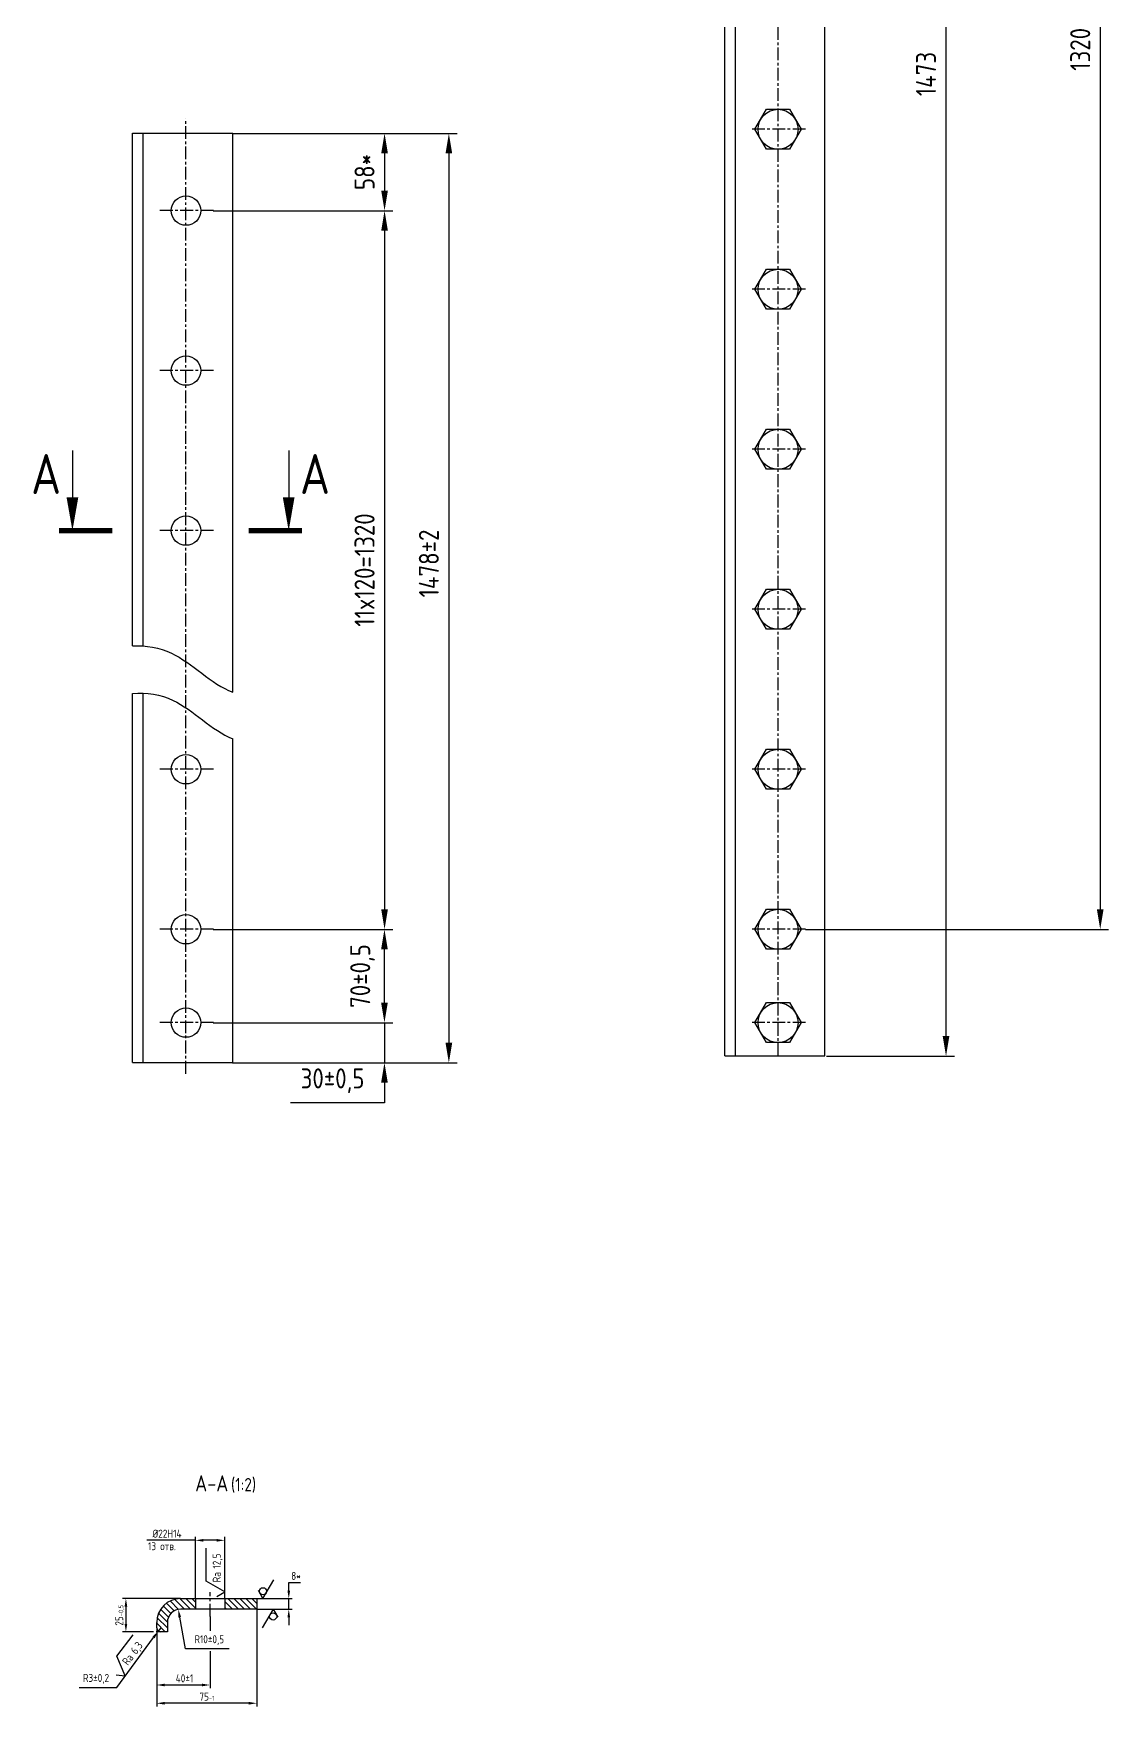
# Model space of a CAD drawing. Header units: millimetres. Extents: x 2257 to 4671, y 1468 to 4780.
# Drawn here: x 3865 to 4671, y 1861 to 3116 of the extents above; entities that cross this region are included whole.
import ezdxf
from ezdxf.enums import TextEntityAlignment as Align

# ---------------------------------------------------------------- set-up
doc = ezdxf.new("R2010")
doc.units = ezdxf.units.MM
doc.header["$LTSCALE"] = 0.3
doc.linetypes.add('CENTER', pattern=[50.8, 31.75, -6.35, 6.35, -6.35])
doc.layers.add('AM_5', color=3, linetype='Continuous', lineweight=25)
for name, color, linetype in [('Bord', 1, 'Continuous'), ('Cen', 5, 'CENTER'), ('Cont', 6, 'Continuous'), ('Dim', 7, 'Continuous'), ('Hatch', 2, 'Continuous'), ('Text', 3, 'Continuous'), ('Textb', 6, 'Continuous')]:
    doc.layers.add(name, color=color, linetype=linetype)
doc.styles.add('Style1', font='romans.shx', dxfattribs={"width": 0.8})
doc.dimstyles.new('Lin$0', dxfattribs={"dimtxt": 3, "dimasz": 3, "dimexe": 1.25, "dimexo": 0, "dimgap": 1, "dimtad": 1, "dimtoh": 1, "dimdec": 5, "dimlfac": -1, "dimtxsty": 'Style1', "dimcen": 2.5, "dimclrt": 3, "dimaunit": 1, "dimadec": 0, "dimazin": 0, "dimtfac": 1, "dimtdec": 5, "dimtmove": 0, "dimatfit": 3, "dimldrblk": 'NONE', "dimfxl": 1, "dimarcsym": 0})
doc.dimstyles.new('Lin_5$0', dxfattribs={"dimscale": 5, "dimtxt": 3, "dimasz": 3, "dimexe": 1.25, "dimexo": 0, "dimgap": 1.5, "dimtad": 1, "dimtoh": 1, "dimtxsty": 'Style1', "dimcen": 2.5, "dimclrt": 3, "dimadec": 0, "dimazin": 0, "dimtfac": 1, "dimtmove": 0, "dimatfit": 3, "dimldrblk": 'DOT', "dimfxl": 1, "dimarcsym": 0})
doc.dimstyles.new('Lin_5$4', dxfattribs={"dimscale": 5, "dimtxt": 3, "dimasz": 3, "dimexe": 1.25, "dimexo": 0, "dimgap": 1.5, "dimtad": 1, "dimtoh": 1, "dimtxsty": 'Style1', "dimcen": 2.5, "dimclrt": 3, "dimadec": 0, "dimazin": 0, "dimtfac": 1, "dimtmove": 0, "dimatfit": 3, "dimldrblk": 'DOT', "dimfxl": 1, "dimarcsym": 0})

# ---------------------------------------------------------------- blocks, each defined once
blk = doc.blocks.new('*D65')
at = {"layer": 'Defpoints', "color": 0, "transparency": 16777216}
for p in [(4032.5, 1942.3), (4032.5, 1934.3), (4056.5, 1942.3)]:
    blk.add_point(p, dxfattribs=at)
at = {"layer": 'Dim', "color": 0, "lineweight": -2, "transparency": 16777216}
for p, q in [((4056.5, 1948.3), (4056.5, 1954.3)), ((4056.5, 1954.3), (4065.3, 1954.3)), ((4032.5, 1942.3), (4059, 1942.3)), ((4032.5, 1934.3), (4059, 1934.3)), ((4056.5, 1934.3), (4056.5, 1942.3)), ((4056.5, 1928.3), (4056.5, 1922.3))]:
    blk.add_line(p, q, dxfattribs=at)
at = {"layer": 'Dim', "color": 0, "transparency": 16777216}
for points in [[(4055.5, 1948.3), (4057.5, 1948.3), (4056.5, 1942.3)], [(4055.5, 1928.3), (4057.5, 1928.3), (4056.5, 1934.3)]]:
    blk.add_solid(points, dxfattribs=at)
at = {"layer": 'Dim', "color": 3, "transparency": 16777216, "insert": (4061.9, 1959.3), "char_height": 6, "attachment_point": 5, "style": 'Style1'}
blk.add_mtext('8*', dxfattribs=at)
blk = doc.blocks.new('_None')
blk = doc.blocks.new('sherISO_09')
at = {"layer": 'Text'}
for q in [(4.04, 7), (-1.73, 3)]:
    blk.add_line((0, 0), q, dxfattribs=at)
blk.add_circle((0, 2.71), 1.35, dxfattribs=at)
blk = doc.blocks.new('*D66')
at = {"layer": 'Defpoints', "color": 0, "transparency": 16777216}
for p in [(3986.5, 1986), (3986.5, 1942.3), (4008.5, 1942.3)]:
    blk.add_point(p, dxfattribs=at)
at = {"layer": 'Dim', "color": 0, "lineweight": -2, "transparency": 16777216}
for p, q in [((3986.5, 1986), (3950, 1986)), ((3986.5, 1942.3), (3986.5, 1988.5)), ((4002.5, 1986), (3992.5, 1986)), ((4008.5, 1942.3), (4008.5, 1988.5))]:
    blk.add_line(p, q, dxfattribs=at)
at = {"layer": 'Dim', "color": 0, "transparency": 16777216}
for points in [[(3992.5, 1987), (3992.5, 1985), (3986.5, 1986)], [(4002.5, 1987), (4002.5, 1985), (4008.5, 1986)]]:
    blk.add_solid(points, dxfattribs=at)
at = {"layer": 'Dim', "color": 3, "transparency": 16777216, "insert": (3965.2, 1991), "char_height": 6, "attachment_point": 5, "style": 'Style1'}
blk.add_mtext('%%C22H14', dxfattribs=at)
blk = doc.blocks.new('*D67')
at = {"layer": 'Defpoints', "color": 0, "transparency": 16777216}
for p in [(3957.5, 1920.3), (3997.5, 1901.9), (3997.5, 1877.5)]:
    blk.add_point(p, dxfattribs=at)
at = {"layer": 'Dim', "color": 0, "lineweight": -2, "transparency": 16777216}
for p, q in [((3957.5, 1920.3), (3957.5, 1875)), ((3997.5, 1901.9), (3997.5, 1875)), ((3963.5, 1877.5), (3991.5, 1877.5))]:
    blk.add_line(p, q, dxfattribs=at)
at = {"layer": 'Dim', "color": 0, "transparency": 16777216}
for points in [[(3963.5, 1878.5), (3963.5, 1876.5), (3957.5, 1877.5)], [(3991.5, 1878.5), (3991.5, 1876.5), (3997.5, 1877.5)]]:
    blk.add_solid(points, dxfattribs=at)
at = {"layer": 'Dim', "color": 3, "transparency": 16777216, "insert": (3978.3, 1882.5), "char_height": 6, "attachment_point": 5, "style": 'Style1'}
blk.add_mtext('40±1', dxfattribs=at)
blk = doc.blocks.new('*D68')
at = {"layer": 'Defpoints', "color": 0, "transparency": 16777216}
for p in [(4032.5, 1934.3), (3957.5, 1920.3), (3957.5, 1863.8)]:
    blk.add_point(p, dxfattribs=at)
at = {"layer": 'Dim', "color": 0, "lineweight": -2, "transparency": 16777216}
for p, q in [((4032.5, 1934.3), (4032.5, 1861.3)), ((3957.5, 1920.3), (3957.5, 1861.3)), ((4026.5, 1863.8), (3963.5, 1863.8))]:
    blk.add_line(p, q, dxfattribs=at)
at = {"layer": 'Dim', "color": 0, "transparency": 16777216}
for points in [[(3963.5, 1864.8), (3963.5, 1862.8), (3957.5, 1863.8)], [(4026.5, 1864.8), (4026.5, 1862.8), (4032.5, 1863.8)]]:
    blk.add_solid(points, dxfattribs=at)
at = {"layer": 'Dim', "color": 3, "transparency": 16777216, "insert": (3995.1, 1868.8), "char_height": 6, "attachment_point": 5, "style": 'Style1'}
blk.add_mtext('75{\\H0.58333x;\\S^ -1;}', dxfattribs=at)
blk = doc.blocks.new('sherISO_03')
at = {"layer": 'Text'}
blk.add_line((4.04, 7), (14.12, 7), dxfattribs=at)
blk.add_lwpolyline([(-1.73, 3), (0, 0), (4.04, 7)], dxfattribs=at)
at = {"layer": 'Text', "style": 'Style1', "width": 0.8}
blk.add_text('Ra', height=3, dxfattribs=at).set_placement((3.58, 1.5))
blk.add_attdef('6,3', (8.73, 1.5), '', height=3, dxfattribs=at)
blk = doc.blocks.new('*D69')
at = {"layer": 'Defpoints', "color": 0, "transparency": 16777216}
for p in [(3975, 1942.3), (3934.4, 1917.3), (3953.5, 1917.3)]:
    blk.add_point(p, dxfattribs=at)
at = {"layer": 'Dim', "color": 0, "lineweight": -2, "transparency": 16777216}
for p, q in [((3975, 1942.3), (3931.9, 1942.3)), ((3934.4, 1936.3), (3934.4, 1923.3)), ((3953.5, 1917.3), (3931.9, 1917.3))]:
    blk.add_line(p, q, dxfattribs=at)
at = {"layer": 'Dim', "color": 0, "transparency": 16777216}
for points in [[(3933.4, 1936.3), (3935.4, 1936.3), (3934.4, 1942.3)], [(3933.4, 1923.3), (3935.4, 1923.3), (3934.4, 1917.3)]]:
    blk.add_solid(points, dxfattribs=at)
at = {"layer": 'Dim', "color": 3, "transparency": 16777216, "insert": (3929.4, 1929.8), "char_height": 6, "attachment_point": 5, "rotation": 90, "style": 'Style1'}
blk.add_mtext('25{\\H0.58333x;\\S^ -0,5;}', dxfattribs=at)
blk = doc.blocks.new('ZNAK02')
at = {"layer": 'Textb', "style": 'Style1', "width": 0.8}
blk.add_attdef('А-А', text='', height=6, dxfattribs=at).set_placement((13.92, -0.06), align=Align.RIGHT)
blk.add_attdef('SC(1)', (14.94, -0.06), '', height=5, dxfattribs=at)
blk = doc.blocks.new('sherISO_01')
at = {"layer": 'Text'}
blk.add_line((4.04, 7), (16.36, 7), dxfattribs=at)
blk.add_lwpolyline([(-1.73, 3), (0, 0), (4.04, 7)], dxfattribs=at)
at = {"layer": 'Text', "style": 'Style1', "width": 0.8}
blk.add_text('Ra', height=3, dxfattribs=at).set_placement((3.58, 1.5))
blk.add_attdef('12,5', (8.73, 1.5), '', height=3, dxfattribs=at)
blk = doc.blocks.new('*D70')
at = {"layer": 'Defpoints', "color": 0, "transparency": 16777216}
for p in [(4014.4, 3041.2), (3999.9, 2983.2), (4128.3, 2983.2)]:
    blk.add_point(p, dxfattribs=at)
at = {"layer": 'Dim', "color": 0, "lineweight": -2, "transparency": 16777216}
for p, q in [((4014.4, 3041.2), (4134.5, 3041.2)), ((4128.3, 3026.2), (4128.3, 2998.2)), ((3999.9, 2983.2), (4134.5, 2983.2))]:
    blk.add_line(p, q, dxfattribs=at)
at = {"layer": 'Dim', "color": 0, "transparency": 16777216}
for points in [[(4125.8, 3026.2), (4130.8, 3026.2), (4128.3, 3041.2)], [(4125.8, 2998.2), (4130.8, 2998.2), (4128.3, 2983.2)]]:
    blk.add_solid(points, dxfattribs=at)
at = {"layer": 'Dim', "color": 3, "transparency": 16777216, "insert": (4113.3, 3012.2), "char_height": 15, "attachment_point": 5, "rotation": 90, "style": 'Style1'}
blk.add_mtext('58*', dxfattribs=at)
blk = doc.blocks.new('_Dot')
at = {"color": 0, "linetype": 'ByBlock', "lineweight": -2}
blk.add_line((-0.5, 0), (-1, 0), dxfattribs=at)
at = {"color": 0, "linetype": 'ByBlock', "const_width": 0.5}
blk.add_lwpolyline([(-0.25, 0, 1), (0.25, 0, 1)], format="xyb", close=True, dxfattribs=at)
blk = doc.blocks.new('*D71')
at = {"layer": 'Defpoints', "color": 0, "transparency": 16777216}
for p in [(3999.9, 2983.2), (3999.9, 2444.2), (4128.3, 2444.2)]:
    blk.add_point(p, dxfattribs=at)
at = {"layer": 'Dim', "color": 0, "lineweight": -2, "transparency": 16777216}
for p, q in [((3999.9, 2983.2), (4134.5, 2983.2)), ((4128.3, 2968.2), (4128.3, 2459.2)), ((3999.9, 2444.2), (4134.5, 2444.2))]:
    blk.add_line(p, q, dxfattribs=at)
at = {"layer": 'Dim', "color": 0, "transparency": 16777216}
for points in [[(4125.8, 2968.2), (4130.8, 2968.2), (4128.3, 2983.2)], [(4125.8, 2459.2), (4130.8, 2459.2), (4128.3, 2444.2)]]:
    blk.add_solid(points, dxfattribs=at)
at = {"layer": 'Dim', "color": 3, "transparency": 16777216, "insert": (4113.3, 2713.7), "char_height": 15, "attachment_point": 5, "rotation": 90, "style": 'Style1'}
blk.add_mtext('11x120=1320', dxfattribs=at)
blk = doc.blocks.new('*D72')
at = {"layer": 'Defpoints', "color": 0, "transparency": 16777216}
for p in [(3999.9, 2444.2), (4128.2, 2444.2), (3999.9, 2374.2)]:
    blk.add_point(p, dxfattribs=at)
at = {"layer": 'Dim', "color": 0, "lineweight": -2, "transparency": 16777216}
for p, q in [((3999.9, 2444.2), (4134.4, 2444.2)), ((4128.2, 2389.2), (4128.2, 2429.2)), ((3999.9, 2374.2), (4134.4, 2374.2))]:
    blk.add_line(p, q, dxfattribs=at)
at = {"layer": 'Dim', "color": 0, "transparency": 16777216}
for points in [[(4125.7, 2429.2), (4130.7, 2429.2), (4128.2, 2444.2)], [(4125.7, 2389.2), (4130.7, 2389.2), (4128.2, 2374.2)]]:
    blk.add_solid(points, dxfattribs=at)
at = {"layer": 'Dim', "color": 3, "transparency": 16777216, "insert": (4111.8, 2409.2), "char_height": 15, "attachment_point": 5, "rotation": 90, "style": 'Style1'}
blk.add_mtext('70±0,5', dxfattribs=at)
blk = doc.blocks.new('*D73')
at = {"layer": 'Defpoints', "color": 0, "transparency": 16777216}
for p in [(4014.4, 3041.2), (4014.4, 2344.2), (4176.5, 2344.2)]:
    blk.add_point(p, dxfattribs=at)
at = {"layer": 'Dim', "color": 0, "lineweight": -2, "transparency": 16777216}
for p, q in [((4014.4, 3041.2), (4182.8, 3041.2)), ((4176.5, 3026.2), (4176.5, 2359.2)), ((4014.4, 2344.2), (4182.8, 2344.2))]:
    blk.add_line(p, q, dxfattribs=at)
at = {"layer": 'Dim', "color": 0, "transparency": 16777216}
for points in [[(4174, 3026.2), (4179, 3026.2), (4176.5, 3041.2)], [(4174, 2359.2), (4179, 2359.2), (4176.5, 2344.2)]]:
    blk.add_solid(points, dxfattribs=at)
at = {"layer": 'Dim', "color": 3, "transparency": 16777216, "insert": (4161.5, 2718.6), "char_height": 15, "attachment_point": 5, "rotation": 90, "style": 'Style1'}
blk.add_mtext('1478±2', dxfattribs=at)
blk = doc.blocks.new('razrez05')
at = {"layer": 'Text', "const_width": 0.8}
blk.add_lwpolyline([(-2, 0), (6, 0)], dxfattribs=at)
at = {"layer": 'Text'}
blk.add_lwpolyline([(0, 0, 0, 1.76, 0), (0, -5, 1.76, 1.76, 0)], format="xyseb", dxfattribs=at)
blk.add_lwpolyline([(0, -12), (0, -5)], dxfattribs=at)
at = {"layer": 'Textb', "style": 'Style1', "width": 0.8}
blk.add_attdef('А', text='', height=6, dxfattribs=at).set_placement((-1.7, -11.5, 39), align=Align.RIGHT)
blk = doc.blocks.new('razrez06')
at = {"layer": 'Text', "const_width": 0.8}
blk.add_lwpolyline([(2, 0), (-6, 0)], dxfattribs=at)
at = {"layer": 'Text'}
blk.add_lwpolyline([(0, 0, 0, 1.76, 0), (0, -5, 1.76, 1.76, 0)], format="xyseb", dxfattribs=at)
blk.add_lwpolyline([(0, -12), (0, -5)], dxfattribs=at)
at = {"layer": 'Textb', "style": 'Style1', "width": 0.8}
blk.add_attdef('А', (1.7, -11.5), '', height=6, dxfattribs=at)
blk = doc.blocks.new('*D74')
at = {"layer": 'Defpoints', "color": 0, "transparency": 16777216}
for p in [(3960.5, 1920.3), (3958.7, 1917.9)]:
    blk.add_point(p, dxfattribs=at)
at = {"layer": 'Dim', "color": 0, "lineweight": -2, "transparency": 16777216}
for p, q in [((3960.5, 1920.3), (3958.7, 1917.9)), ((3927.5, 1875.6), (3955.1, 1913.1)), ((3899.4, 1875.6), (3927.5, 1875.6))]:
    blk.add_line(p, q, dxfattribs=at)
at = {"layer": 'Dim', "color": 0, "transparency": 16777216}
blk.add_solid([(3954.3, 1913.7), (3956, 1912.5), (3958.7, 1917.9)], dxfattribs=at)
at = {"layer": 'Dim', "color": 3, "transparency": 16777216, "insert": (3912, 1882.1), "char_height": 6, "attachment_point": 5, "style": 'Style1'}
blk.add_mtext('R3±0,2', dxfattribs=at)
blk = doc.blocks.new('*D75')
at = {"layer": 'Defpoints', "color": 0, "transparency": 16777216}
for p in [(3973.7, 1934.2), (3975.5, 1924.3)]:
    blk.add_point(p, dxfattribs=at)
at = {"layer": 'Dim', "color": 0, "lineweight": -2, "transparency": 16777216}
for p, q in [((3979, 1904.5), (3974.8, 1928.3)), ((4011.8, 1904.5), (3979, 1904.5))]:
    blk.add_line(p, q, dxfattribs=at)
at = {"layer": 'Dim', "color": 0, "transparency": 16777216}
blk.add_solid([(3975.8, 1928.5), (3973.8, 1928.1), (3973.7, 1934.2)], dxfattribs=at)
at = {"layer": 'Dim', "color": 3, "transparency": 16777216, "insert": (3996.9, 1911.1), "char_height": 6, "attachment_point": 5, "style": 'Style1'}
blk.add_mtext('R10±0,5', dxfattribs=at)
blk = doc.blocks.new('*D77')
at = {"layer": 'Defpoints', "color": 0, "transparency": 16777216}
for p in [(3999.9, 2374.2), (4128.2, 2374.2), (4014.4, 2344.2)]:
    blk.add_point(p, dxfattribs=at)
at = {"layer": 'Dim', "color": 0, "lineweight": -2, "transparency": 16777216}
for p, q in [((4128.2, 2389.2), (4128.2, 2404.2)), ((3999.9, 2374.2), (4134.4, 2374.2)), ((4128.2, 2374.2), (4128.2, 2344.2)), ((4014.4, 2344.2), (4134.4, 2344.2)), ((4128.2, 2329.2), (4128.2, 2314.2)), ((4128.2, 2314.2), (4057.8, 2314.2))]:
    blk.add_line(p, q, dxfattribs=at)
at = {"layer": 'Dim', "color": 0, "transparency": 16777216}
for points in [[(4125.7, 2389.2), (4130.7, 2389.2), (4128.2, 2374.2)], [(4125.7, 2329.2), (4130.7, 2329.2), (4128.2, 2344.2)]]:
    blk.add_solid(points, dxfattribs=at)
at = {"layer": 'Dim', "color": 3, "transparency": 16777216, "insert": (4089.3, 2330.7), "char_height": 15, "attachment_point": 5, "style": 'Style1'}
blk.add_mtext('30±0,5', dxfattribs=at)
blk = doc.blocks.new('*D78')
at = {"layer": 'AM_5', "color": 0, "linetype": 'ByBlock', "lineweight": -2, "transparency": 16777216}
for p, q in [((4459.6, 3822.2), (4555.5, 3822.2)), ((4549.2, 2364.2), (4549.2, 3807.2)), ((4459.6, 2349.2), (4555.5, 2349.2))]:
    blk.add_line(p, q, dxfattribs=at)
at = {"layer": 'AM_5', "color": 0, "transparency": 16777216}
for points in [[(4546.7, 3807.2), (4551.7, 3807.2), (4549.2, 3822.2)], [(4546.7, 2364.2), (4551.7, 2364.2), (4549.2, 2349.2)]]:
    blk.add_solid(points, dxfattribs=at)
at = {"layer": 'Defpoints', "color": 0, "transparency": 16777216}
for p in [(4459.6, 3822.2), (4549.2, 3822.2), (4459.6, 2349.2)]:
    blk.add_point(p, dxfattribs=at)
at = {"layer": 'AM_5', "color": 3, "transparency": 16777216, "insert": (4534.2, 3085.7), "char_height": 15, "attachment_point": 5, "rotation": 90, "style": 'Style1'}
blk.add_mtext('1473', dxfattribs=at)
blk = doc.blocks.new('*D79')
at = {"layer": 'AM_5', "color": 0, "linetype": 'ByBlock', "lineweight": -2, "transparency": 16777216}
for p, q in [((4443.8, 3764.2), (4671, 3764.2)), ((4664.8, 3749.2), (4664.8, 2459.2)), ((4443.8, 2444.2), (4671, 2444.2))]:
    blk.add_line(p, q, dxfattribs=at)
at = {"layer": 'AM_5', "color": 0, "transparency": 16777216}
for points in [[(4662.3, 3749.2), (4667.3, 3749.2), (4664.8, 3764.2)], [(4662.3, 2459.2), (4667.3, 2459.2), (4664.8, 2444.2)]]:
    blk.add_solid(points, dxfattribs=at)
at = {"layer": 'Defpoints', "color": 0, "transparency": 16777216}
for p in [(4443.8, 3764.2), (4443.8, 2444.2), (4664.8, 2444.2)]:
    blk.add_point(p, dxfattribs=at)
at = {"layer": 'AM_5', "color": 3, "transparency": 16777216, "insert": (4649.8, 3104.2), "char_height": 15, "attachment_point": 5, "rotation": 90, "style": 'Style1'}
blk.add_mtext('1320', dxfattribs=at)

msp = doc.modelspace()

# ---------------------------------------------------------------- hatches: boundary and pattern name
at = {"layer": 'Hatch'}
h = msp.add_hatch(dxfattribs=at)
h.set_pattern_fill('ANSI31', color=256, angle=-90)
h.set_pattern_definition([(315, (7079.6506, -937.9913), (2.245064, 2.245064), [])])
h.paths.add_polyline_path([(4032.477296, 1942.34715), (4032.477296, 1934.34715), (4008.477296, 1934.34715), (4008.477296, 1942.34715)])
h.paths.add_polyline_path([(3986.477296, 1942.34715), (3986.477296, 1934.34715), (3975.477296, 1934.34715, 0.4142135624), (3965.477296, 1924.34715), (3965.477296, 1917.34715), (3960.477296, 1917.34715, -0.4142135624), (3957.477296, 1920.34715), (3957.477296, 1924.34715, -0.4142135624), (3975.477296, 1942.34715)])

# ---------------------------------------------------------------- linework, layer by layer
at = {"layer": 'Bord'}
for points, knots in [([(3939.4454, 2656.729892), (3949.59066, 2657.256605), (3975.961939, 2653.233051), (3998.179624, 2628.212911), (4014.4454, 2622.073995)], [75.311898421, 75.311898421, 75.311898421, 75.311898421, 107.2652859115, 161.7653728714, 161.7653728714, 161.7653728714, 161.7653728714]), ([(3939.4454, 2621.204126), (3950.030886, 2621.918714), (3976.436662, 2618.21048), (3998.697364, 2593.548733), (4014.4454, 2587.102764)], [74.0292530904, 74.0292530904, 74.0292530904, 74.0292530904, 107.2652859115, 160.3940042778, 160.3940042778, 160.3940042778, 160.3940042778])]:
    msp.add_open_spline(points, degree=3, knots=knots, dxfattribs=at)
at = {"layer": 'Cen'}
for p, q in [((4423.281196, 2349.243153), (4423.281196, 4780.243153)), ((3979.445399, 2335.978123), (3979.445399, 3052.266732)), ((4443.781196, 3044.243153), (4402.781196, 3044.243153)), ((3999.945399, 2983.238798), (3958.945399, 2983.238798)), ((4443.781196, 2924.243153), (4402.781196, 2924.243153)), ((3999.945399, 2863.238798), (3958.945399, 2863.238798)), ((4443.781196, 2804.243153), (4402.781196, 2804.243153)), ((3999.945399, 2743.238798), (3958.945399, 2743.238798)), ((4443.781196, 2684.243153), (4402.781196, 2684.243153)), ((3999.945399, 2564.243153), (3958.945399, 2564.243153)), ((4443.781196, 2564.243153), (4402.781196, 2564.243153)), ((3999.945399, 2444.243153), (3958.945399, 2444.243153)), ((4443.781196, 2444.243153), (4402.781196, 2444.243153)), ((3999.945399, 2374.243153), (3958.945399, 2374.243153)), ((4443.781196, 2374.243153), (4402.781196, 2374.243153)), ((3997.477296, 1928.828733), (3997.477296, 1947.243688))]:
    msp.add_line(p, q, dxfattribs=at)
at = {"layer": 'Cont'}
for p, q in [((4383.281196, 2349.243153), (4383.281196, 3822.243153)), ((4391.281196, 2349.243153), (4391.281196, 3822.243153)), ((4458.281196, 2349.243153), (4458.281196, 3822.243153)), ((4405.960688, 3044.243153), (4414.620942, 3059.243153)), ((4414.620942, 3059.243153), (4431.94145, 3059.243153)), ((4431.94145, 3059.243153), (4440.601704, 3044.243153)), ((3939.4454, 3041.238798), (4014.4454, 3041.238798)), ((3939.4454, 2656.729892), (3939.4454, 3041.238798)), ((3947.4454, 2656.707155), (3947.4454, 3041.238798)), ((4014.4454, 2622.073995), (4014.4454, 3041.238798)), ((4414.620942, 3029.243153), (4405.960688, 3044.243153)), ((4440.601704, 3044.243153), (4431.94145, 3029.243153)), ((4431.94145, 3029.243153), (4414.620942, 3029.243153)), ((4405.960688, 2924.243153), (4414.620942, 2939.243153)), ((4414.620942, 2939.243153), (4431.94145, 2939.243153)), ((4431.94145, 2939.243153), (4440.601704, 2924.243153)), ((4414.620942, 2909.243153), (4405.960688, 2924.243153)), ((4440.601704, 2924.243153), (4431.94145, 2909.243153)), ((4431.94145, 2909.243153), (4414.620942, 2909.243153)), ((4405.960688, 2804.243153), (4414.620942, 2819.243153)), ((4414.620942, 2819.243153), (4431.94145, 2819.243153)), ((4431.94145, 2819.243153), (4440.601704, 2804.243153)), ((4414.620942, 2789.243153), (4405.960688, 2804.243153)), ((4440.601704, 2804.243153), (4431.94145, 2789.243153)), ((4431.94145, 2789.243153), (4414.620942, 2789.243153)), ((4405.960688, 2684.243153), (4414.620942, 2699.243153)), ((4414.620942, 2699.243153), (4431.94145, 2699.243153)), ((4431.94145, 2699.243153), (4440.601704, 2684.243153)), ((4414.620942, 2669.243153), (4405.960688, 2684.243153)), ((4440.601704, 2684.243153), (4431.94145, 2669.243153)), ((4431.94145, 2669.243153), (4414.620942, 2669.243153)), ((3939.4454, 2344.243153), (3939.4454, 2621.204126)), ((3947.4454, 2344.243153), (3947.4454, 2621.317575)), ((4014.4454, 2344.243153), (4014.4454, 2587.102764)), ((4405.960688, 2564.243153), (4414.620942, 2579.243153)), ((4414.620942, 2579.243153), (4431.94145, 2579.243153)), ((4431.94145, 2579.243153), (4440.601704, 2564.243153)), ((4414.620942, 2549.243153), (4405.960688, 2564.243153)), ((4440.601704, 2564.243153), (4431.94145, 2549.243153)), ((4431.94145, 2549.243153), (4414.620942, 2549.243153)), ((4405.960688, 2444.243153), (4414.620942, 2459.243153)), ((4414.620942, 2459.243153), (4431.94145, 2459.243153)), ((4431.94145, 2459.243153), (4440.601704, 2444.243153)), ((4414.620942, 2429.243153), (4405.960688, 2444.243153)), ((4440.601704, 2444.243153), (4431.94145, 2429.243153)), ((4431.94145, 2429.243153), (4414.620942, 2429.243153)), ((4405.960688, 2374.243153), (4414.620942, 2389.243153)), ((4414.620942, 2389.243153), (4431.94145, 2389.243153)), ((4431.94145, 2389.243153), (4440.601704, 2374.243153)), ((4414.620942, 2359.243153), (4405.960688, 2374.243153)), ((4440.601704, 2374.243153), (4431.94145, 2359.243153)), ((4431.94145, 2359.243153), (4414.620942, 2359.243153)), ((4383.281196, 2349.243153), (4458.281196, 2349.243153)), ((3939.445399, 2344.243153), (4014.445399, 2344.243153)), ((3975.477296, 1942.34715), (4032.477296, 1942.34715)), ((4032.477296, 1934.34715), (3975.477296, 1934.34715)), ((3986.477296, 1942.34715), (3986.477296, 1934.34715)), ((4008.477296, 1942.34715), (4008.477296, 1934.34715)), ((4032.477296, 1942.34715), (4032.477296, 1934.34715)), ((3957.477296, 1920.34715), (3957.477296, 1924.34715)), ((3965.477296, 1924.34715), (3965.477296, 1917.34715)), ((3965.477296, 1917.34715), (3960.477296, 1917.34715))]:
    msp.add_line(p, q, dxfattribs=at)
for centre, radius in [((4423.281196, 3044.243153), 15), ((3979.445399, 2983.238798), 11), ((4423.281196, 2924.243153), 15), ((3979.445399, 2863.238798), 11), ((4423.281196, 2804.243153), 15), ((3979.445399, 2743.238798), 11), ((4423.281196, 2684.243153), 15), ((3979.4454, 2564.243153), 11), ((4423.281196, 2564.243153), 15), ((3979.445399, 2444.243153), 11), ((4423.281196, 2444.243153), 15), ((3979.445399, 2374.243153), 11), ((4423.281196, 2374.243153), 15)]:
    msp.add_circle(centre, radius, dxfattribs=at)
for centre, radius, start, end in [((3975.477296, 1924.34715), 18, 90, 180), ((3975.477296, 1924.34715), 10, 90, 180), ((3960.477296, 1920.34715), 3, 180, 270)]:
    msp.add_arc(centre, radius, start, end, dxfattribs=at)
at = {"layer": 'Dim'}
for p, q in [((3957.477296, 1920.34715), (3957.477296, 1914.964549)), ((3997.477296, 1928.828733), (3997.477296, 1918.02357)), ((3954.95895, 1917.34715), (3953.438176, 1917.34715)), ((3960.477296, 1917.34715), (3957.111437, 1917.34715)), ((3997.477296, 1902.905325), (3997.477296, 1901.893468))]:
    msp.add_line(p, q, dxfattribs=at)

# ---------------------------------------------------------------- block references
ref = msp.add_blockref('razrez05', (3894.311108, 2743.238798), dxfattribs=dict(at, xscale=-5, yscale=5, zscale=5, rotation=180))
ref.add_attrib('А', 'А', dxfattribs={"layer": 'Textb', "height": 30, "style": 'Style1', "width": 0.8}).set_placement((3885.811108, 2770.732875, 195), align=Align.RIGHT)
ref = msp.add_blockref('razrez06', (4056.417353, 2743.238798), dxfattribs=dict(at, xscale=-5, yscale=5, zscale=5, rotation=180))
ref.add_attrib('А', 'А', (4064.917353, 2770.738798), dxfattribs={"layer": 'Textb', "height": 30, "style": 'Style1', "width": 0.8})
at = {"layer": 'Dim', "xscale": 2, "yscale": 2, "zscale": 2}
msp.add_blockref('ZNAK02', (3983.301289, 2022.871783), dxfattribs=at).add_auto_attribs({'А-А': 'А-А', 'SC(1)': '(1:2)'})
for name, p, rotation, values in [('sherISO_01', (4008.477296, 1947.356287), 89.99999999999999, {'12,5': '12,5'}), ('sherISO_03', (3933.946876, 1884.278489), 52.82786139696474, {'6,3': '6,3'})]:
    msp.add_blockref(name, p, dxfattribs=dict(at, rotation=rotation)).add_auto_attribs(values)
msp.add_blockref('sherISO_09', (4037.161689, 1942.34715), dxfattribs=at)
at = {"layer": 'Dim', "xscale": 2, "yscale": 2, "zscale": 2, "rotation": 180}
msp.add_blockref('sherISO_09', (4044.723803, 1934.34715), dxfattribs=at)

# ---------------------------------------------------------------- texts
at = {"layer": 'Text', "color": 3, "style": 'Style1', "width": 0.8}
msp.add_text('13 отв.', height=6, dxfattribs=at).set_placement((3950.991827, 1978.593819))

# ---------------------------------------------------------------- dimensions: what is measured, and where the dimension line sits
at = {"layer": 'AM_5'}
dim = msp.add_linear_dim(base=(4549.209208, 3822.243153), p1=(4459.576863, 2349.243153), p2=(4459.576863, 3822.243153), angle=90, dimstyle='Lin_5$0', override={"dimarcsym": 1}, dxfattribs=at)
dim.commit()
dim.dimension.update_dxf_attribs({"geometry": '*D78', "text_midpoint": (4549.209208, 3085.743153), "dimtype": 160})
dim = msp.add_linear_dim(base=(4664.770762, 2444.243153), p1=(4443.781196, 3764.243153), p2=(4443.781196, 2444.243153), angle=90, dimstyle='Lin_5$0', override={"dimpost": '', "dimarcsym": 1}, dxfattribs=at)
dim.commit()
dim.dimension.update_dxf_attribs({"geometry": '*D79', "text_midpoint": (4649.770762, 3104.243153)})
at = {"layer": 'Dim'}
for base, p1, p2, text, picture, middle in [((4128.291731, 2983.238798), (4014.4454, 3041.238798), (3999.945399, 2983.238798), '<>*', '*D70', (4113.291731, 3012.238798)), ((4128.291731, 2444.243153), (3999.945399, 2983.238798), (3999.945399, 2444.243153), '11x120=1320', '*D71', (4113.291731, 2713.740975))]:
    dim = msp.add_linear_dim(base=base, p1=p1, p2=p2, angle=90, text=text, dimstyle='Lin_5$0', dxfattribs=at)
    dim.commit()
    dim.dimension.update_dxf_attribs({"geometry": picture, "text_midpoint": middle})
for base, p1, p2, text, picture, middle in [((4176.549159, 2344.243153), (4014.4454, 3041.238798), (4014.4454, 2344.243153), '1478±2', '*D73', (4176.549159, 2718.610522)), ((4128.198112, 2444.243153), (3999.945399, 2374.243153), (3999.945399, 2444.243153), '<>±0,5', '*D72', (4128.198112, 2409.243153)), ((4128.198112, 2374.243153), (4014.445399, 2344.243153), (3999.945399, 2374.243153), '<>±0,5', '*D77', (4089.269541, 2314.243153))]:
    dim = msp.add_linear_dim(base=base, p1=p1, p2=p2, angle=90, text=text, dimstyle='Lin_5$0', dxfattribs=at)
    dim.commit()
    dim.dimension.update_dxf_attribs({"geometry": picture, "text_midpoint": middle, "dimtype": 160})
for base, p1, p2, text, picture, middle in [((3986.477296, 1986.03211), (4008.477296, 1942.34715), (3986.477296, 1942.34715), '%%C<>H14', '*D66', (3965.220153, 1986.03211)), ((3997.477296, 1877.458202), (3957.477296, 1920.34715), (3997.477296, 1901.893468), '<>±1', '*D67', (3978.265566, 1877.458202))]:
    dim = msp.add_linear_dim(base=base, p1=p1, p2=p2, text=text, dimstyle='Lin$0', override={"dimscale": 2}, dxfattribs=at)
    dim.commit()
    dim.dimension.update_dxf_attribs({"geometry": picture, "text_midpoint": middle, "dimtype": 160})
for base, p1, p2, text, override, picture, middle in [((4056.477296, 1942.34715), (4032.477296, 1934.34715), (4032.477296, 1942.34715), '<>*', {"dimscale": 2}, '*D65', (4061.905867, 1959.34715)), ((3934.370046, 1917.34715), (3974.972455, 1942.340069), (3953.547051, 1917.34715), '<>{\\H0.58333x;\\S^ -0,5;}', {"dimscale": 2, "dimdec": 0}, '*D69', (3929.370046, 1929.843609))]:
    dim = msp.add_linear_dim(base=base, p1=p1, p2=p2, angle=90, text=text, dimstyle='Lin$0', override=override, dxfattribs=at)
    dim.commit()
    dim.dimension.update_dxf_attribs({"geometry": picture, "text_midpoint": middle})
dim = msp.add_linear_dim(base=(3957.477296, 1863.844639), p1=(4032.477296, 1934.34715), p2=(3957.477296, 1920.337193), angle=180, text='<>{\\H0.58333x;\\S^ -1;}', dimstyle='Lin$0', override={"dimscale": 2}, dxfattribs=at)
dim.commit()
dim.dimension.update_dxf_attribs({"geometry": '*D68', "text_midpoint": (3995.118954, 1863.844639), "dimtype": 160})
for center, mpoint, text, override, picture, middle in [((3975.477296, 1924.34715), (3973.707228, 1934.189246), '<>±0,5', {"dimscale": 2, "dimpost": '', "dimarcsym": 1}, '*D75', (3996.900291, 1904.519965)), ((3960.477296, 1920.34715), (3958.699718, 1917.930495), '<>±0,2', {"dimscale": 2, "dimarcsym": 1}, '*D74', (3911.957608, 1875.553302))]:
    dim = msp.add_radius_dim(center=center, mpoint=mpoint, text=text, dimstyle='Lin_5$4', override=override, dxfattribs=at)
    dim.commit()
    dim.dimension.update_dxf_attribs({"geometry": picture, "text_midpoint": middle, "dimtype": 164})

doc.saveas('drawing.dxf')
